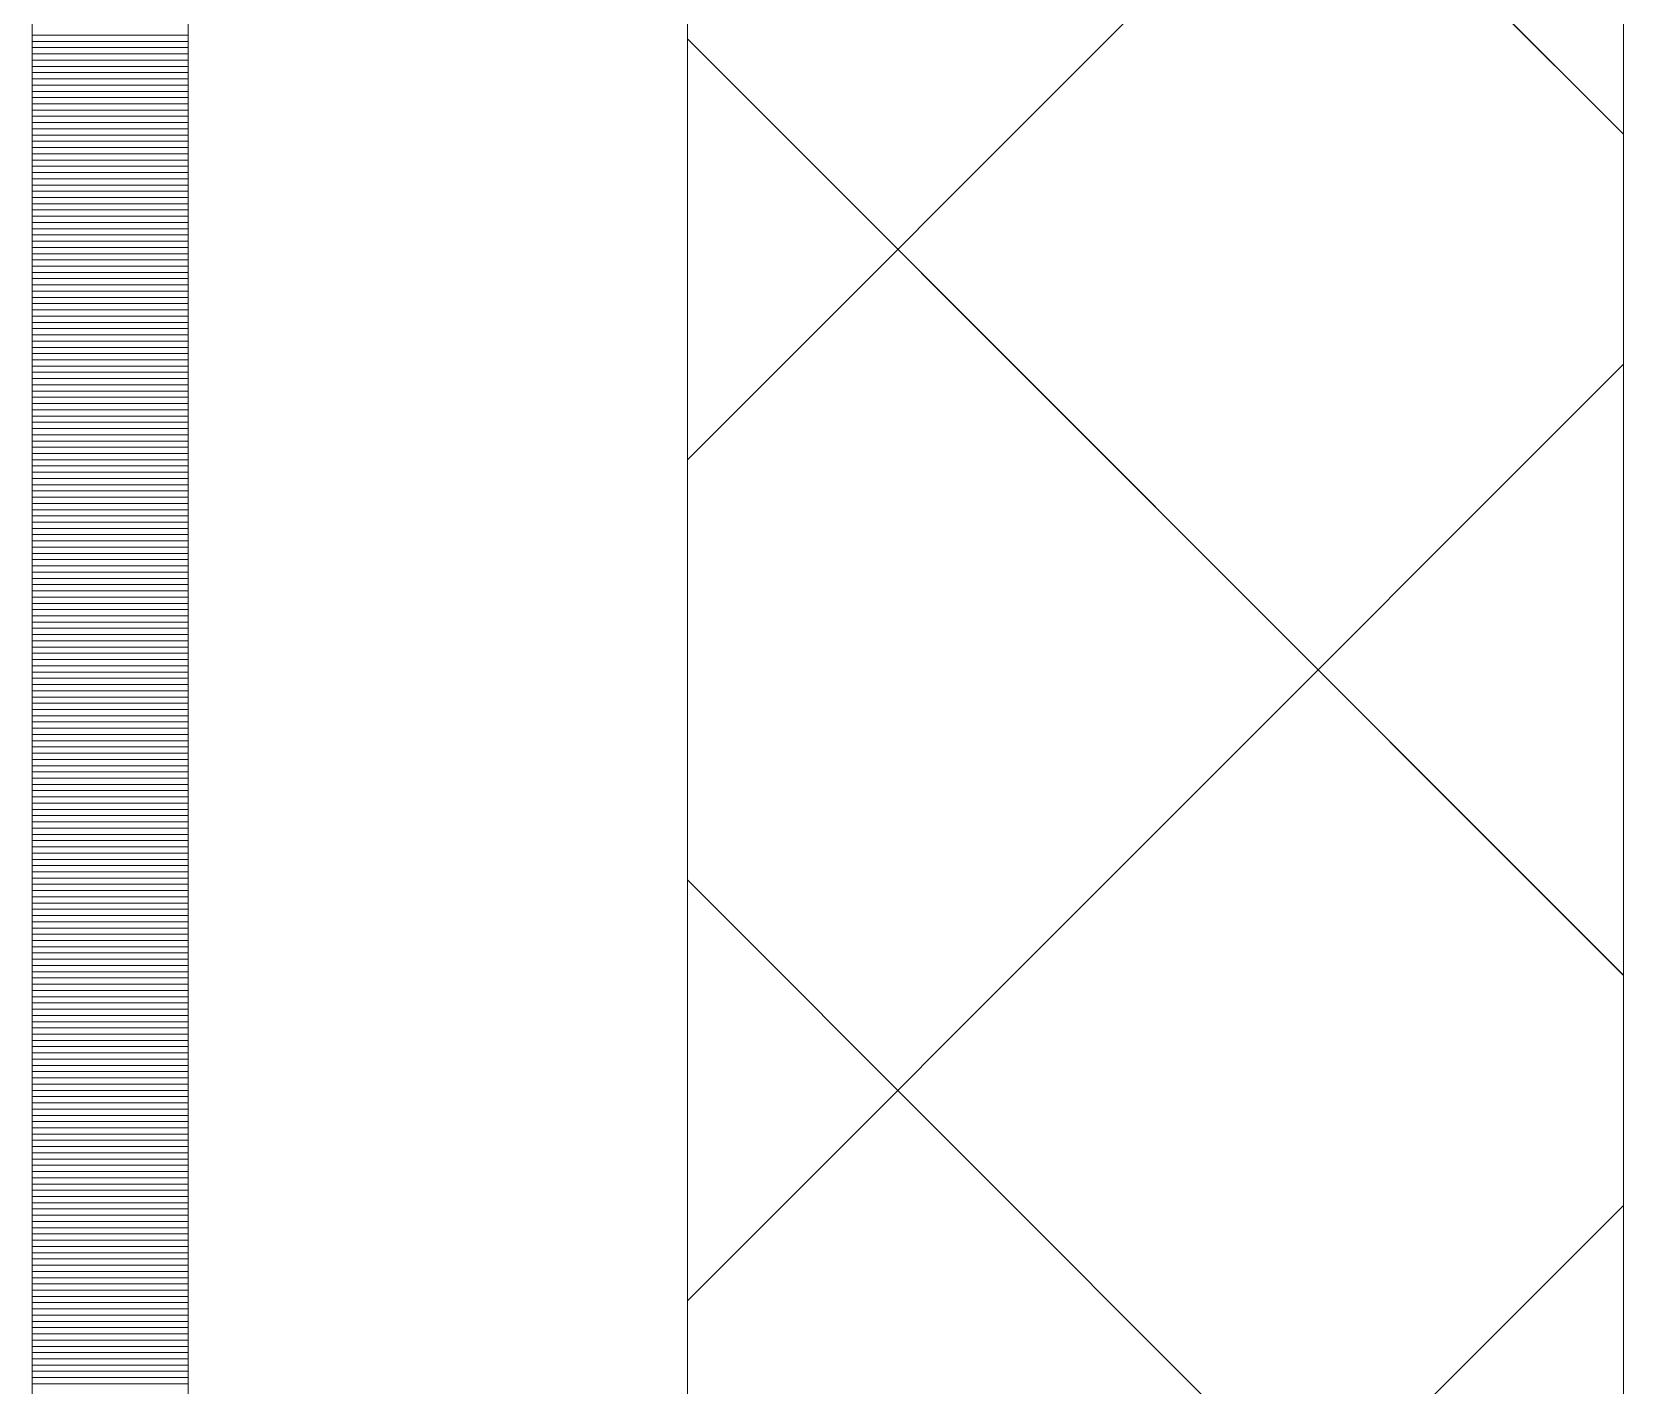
# Model space of a CAD drawing. Header units: millimetres. Extents: x 470010 to 1231400, y -134005 to 421770.
# Drawn here: x 672518.6 to 672775.1, y -14352.8 to -14136 of the extents above; entities that cross this region are included whole.
import ezdxf
from ezdxf.enums import TextEntityAlignment as Align

# ---------------------------------------------------------------- set-up
doc = ezdxf.new("R2010")
doc.units = ezdxf.units.MM
doc.linetypes.add('DASHED', pattern=[19.05, 12.7, -6.35])
doc.layers.get('Defpoints').update_dxf_attribs({"color": 140})
doc.layers.add('АР_Делит', color=120, linetype='Continuous', lineweight=0, plot=False)
for name, color, linetype, lineweight in [('АР_Стены ПЕНОблок', 52, 'Continuous', 20), ('АР_Тонкая', 254, 'Continuous', 5), ('АР_Утеплитель', 31, 'Continuous', 0), ('АР_Штриховка', 8, 'Continuous', 0)]:
    doc.layers.add(name, color=color, linetype=linetype, lineweight=lineweight)
doc.layers.add('РД_Оси_100', color=7, linetype='Continuous', lineweight=0, true_color=0x525252)
doc.styles.add('style1', font='ARIALN.TTF')

# ---------------------------------------------------------------- blocks, each defined once
blk = doc.blocks.new('СОШ_2200_АР_ОСИ_М100_28.05.24')
at = {"layer": 'АР_Делит', "color": 251, "linetype": 'DASHED', "true_color": 0x636466}
blk.add_lwpolyline([(-355, 13145), (-355, 100855), (37145, 100855), (37145, 129155), (72745, 129155), (72745, 135155), (114955, 135155), (114955, -355)], dxfattribs=at)
blk = doc.blocks.new('A$C9108343f')
at = {"layer": 'АР_Стены ПЕНОблок', "color": 18, "linetype": 'Continuous', "lineweight": 20, "true_color": 0x000000}
blk.add_line((7054.96, 97555), (7054.96, 21355), dxfattribs=at)
at = {"layer": 'АР_Тонкая', "color": 18, "linetype": 'Continuous', "lineweight": 5, "true_color": 0x000000}
for p, q in [((6799.96, 97555), (6799.96, 21355)), ((6824.96, 97555), (6824.96, 21355)), ((6824.96, 21355), (6824.96, 97555)), ((6904.96, 21355), (6904.96, 97555))]:
    blk.add_line(p, q, dxfattribs=at)
at = {"layer": 'АР_Утеплитель', "color": 18, "linetype": 'Continuous', "lineweight": 0, "true_color": 0x000000}
for p, q in [((6904.96, 97555), (6904.96, 21355)), ((7054.96, 21355), (7054.96, 97555))]:
    blk.add_line(p, q, dxfattribs=at)
at = {"layer": 'АР_Штриховка', "color": 18, "linetype": 'Continuous', "lineweight": 0, "true_color": 0x000000}
for p, q in [((7054.96, 86213.88), (6904.96, 86363.88)), ((6904.96, 86161.74), (7054.96, 86311.74)), ((6799.96, 86229.75), (6824.96, 86229.75)), ((6799.96, 86228.75), (6824.96, 86228.75)), ((6799.96, 86227.75), (6824.96, 86227.75)), ((7054.96, 86079.17), (6904.96, 86229.17)), ((6799.96, 86226.75), (6824.96, 86226.75)), ((6799.96, 86225.75), (6824.96, 86225.75)), ((6799.96, 86224.75), (6824.96, 86224.75)), ((6799.96, 86223.75), (6824.96, 86223.75)), ((6799.96, 86222.75), (6824.96, 86222.75)), ((6799.96, 86221.75), (6824.96, 86221.75)), ((6799.96, 86220.75), (6824.96, 86220.75)), ((6799.96, 86219.75), (6824.96, 86219.75)), ((6799.96, 86218.75), (6824.96, 86218.75)), ((6799.96, 86217.75), (6824.96, 86217.75)), ((6799.96, 86216.75), (6824.96, 86216.75)), ((6799.96, 86215.75), (6824.96, 86215.75)), ((6799.96, 86214.75), (6824.96, 86214.75)), ((6799.96, 86213.75), (6824.96, 86213.75)), ((6799.96, 86212.75), (6824.96, 86212.75)), ((6799.96, 86211.75), (6824.96, 86211.75)), ((6799.96, 86210.75), (6824.96, 86210.75)), ((6799.96, 86209.75), (6824.96, 86209.75)), ((6799.96, 86208.75), (6824.96, 86208.75)), ((6799.96, 86207.75), (6824.96, 86207.75)), ((6799.96, 86206.75), (6824.96, 86206.75)), ((6799.96, 86205.75), (6824.96, 86205.75)), ((6799.96, 86204.75), (6824.96, 86204.75)), ((6799.96, 86203.75), (6824.96, 86203.75)), ((6799.96, 86202.75), (6824.96, 86202.75)), ((6799.96, 86201.75), (6824.96, 86201.75)), ((6799.96, 86200.75), (6824.96, 86200.75)), ((6799.96, 86199.75), (6824.96, 86199.75)), ((6799.96, 86198.75), (6824.96, 86198.75)), ((6799.96, 86197.75), (6824.96, 86197.75)), ((6799.96, 86196.75), (6824.96, 86196.75)), ((6799.96, 86195.75), (6824.96, 86195.75)), ((6799.96, 86194.75), (6824.96, 86194.75)), ((6799.96, 86193.75), (6824.96, 86193.75)), ((6799.96, 86192.75), (6824.96, 86192.75)), ((6799.96, 86191.75), (6824.96, 86191.75)), ((6799.96, 86190.75), (6824.96, 86190.75)), ((6799.96, 86189.75), (6824.96, 86189.75)), ((6799.96, 86188.75), (6824.96, 86188.75)), ((6799.96, 86187.75), (6824.96, 86187.75)), ((6799.96, 86186.75), (6824.96, 86186.75)), ((6799.96, 86185.75), (6824.96, 86185.75)), ((6799.96, 86184.75), (6824.96, 86184.75)), ((6799.96, 86183.75), (6824.96, 86183.75)), ((6799.96, 86182.75), (6824.96, 86182.75)), ((6799.96, 86181.75), (6824.96, 86181.75)), ((6799.96, 86180.75), (6824.96, 86180.75)), ((6799.96, 86179.75), (6824.96, 86179.75)), ((6799.96, 86178.75), (6824.96, 86178.75)), ((6799.96, 86177.75), (6824.96, 86177.75)), ((6799.96, 86176.75), (6824.96, 86176.75)), ((6904.96, 86027.04), (7054.96, 86177.04)), ((6799.96, 86175.75), (6824.96, 86175.75)), ((6799.96, 86174.75), (6824.96, 86174.75)), ((6799.96, 86173.75), (6824.96, 86173.75)), ((6799.96, 86172.75), (6824.96, 86172.75)), ((6799.96, 86171.75), (6824.96, 86171.75)), ((6799.96, 86170.75), (6824.96, 86170.75)), ((6799.96, 86169.75), (6824.96, 86169.75)), ((6799.96, 86168.75), (6824.96, 86168.75)), ((6799.96, 86167.75), (6824.96, 86167.75)), ((6799.96, 86166.75), (6824.96, 86166.75)), ((6799.96, 86165.75), (6824.96, 86165.75)), ((6799.96, 86164.75), (6824.96, 86164.75)), ((6799.96, 86163.75), (6824.96, 86163.75)), ((6799.96, 86162.75), (6824.96, 86162.75)), ((6799.96, 86161.75), (6824.96, 86161.75)), ((6799.96, 86160.75), (6824.96, 86160.75)), ((6799.96, 86159.75), (6824.96, 86159.75)), ((6799.96, 86158.75), (6824.96, 86158.75)), ((6799.96, 86157.75), (6824.96, 86157.75)), ((6799.96, 86156.75), (6824.96, 86156.75)), ((6799.96, 86155.75), (6824.96, 86155.75)), ((6799.96, 86154.75), (6824.96, 86154.75)), ((6799.96, 86153.75), (6824.96, 86153.75)), ((6799.96, 86152.75), (6824.96, 86152.75)), ((6799.96, 86151.75), (6824.96, 86151.75)), ((6799.96, 86150.75), (6824.96, 86150.75)), ((6799.96, 86149.75), (6824.96, 86149.75)), ((6799.96, 86148.75), (6824.96, 86148.75)), ((6799.96, 86147.75), (6824.96, 86147.75)), ((6799.96, 86146.75), (6824.96, 86146.75)), ((6799.96, 86145.75), (6824.96, 86145.75)), ((6799.96, 86144.75), (6824.96, 86144.75)), ((6799.96, 86143.75), (6824.96, 86143.75)), ((6799.96, 86142.75), (6824.96, 86142.75)), ((6799.96, 86141.75), (6824.96, 86141.75)), ((6799.96, 86140.75), (6824.96, 86140.75)), ((6799.96, 86139.75), (6824.96, 86139.75)), ((6799.96, 86138.75), (6824.96, 86138.75)), ((6799.96, 86137.75), (6824.96, 86137.75)), ((6799.96, 86136.75), (6824.96, 86136.75)), ((6799.96, 86135.75), (6824.96, 86135.75)), ((6799.96, 86134.75), (6824.96, 86134.75)), ((6799.96, 86133.75), (6824.96, 86133.75)), ((6799.96, 86132.75), (6824.96, 86132.75)), ((6799.96, 86131.75), (6824.96, 86131.75)), ((6799.96, 86130.75), (6824.96, 86130.75)), ((6799.96, 86129.75), (6824.96, 86129.75)), ((6799.96, 86128.75), (6824.96, 86128.75)), ((6799.96, 86127.75), (6824.96, 86127.75)), ((6799.96, 86126.75), (6824.96, 86126.75)), ((6799.96, 86125.75), (6824.96, 86125.75)), ((6799.96, 86124.75), (6824.96, 86124.75)), ((6799.96, 86123.75), (6824.96, 86123.75)), ((6799.96, 86122.75), (6824.96, 86122.75)), ((6799.96, 86121.75), (6824.96, 86121.75)), ((6799.96, 86120.75), (6824.96, 86120.75)), ((6799.96, 86119.75), (6824.96, 86119.75)), ((6799.96, 86118.75), (6824.96, 86118.75)), ((6799.96, 86117.75), (6824.96, 86117.75)), ((6799.96, 86116.75), (6824.96, 86116.75)), ((6799.96, 86115.75), (6824.96, 86115.75)), ((6799.96, 86114.75), (6824.96, 86114.75)), ((6799.96, 86113.75), (6824.96, 86113.75)), ((6799.96, 86112.75), (6824.96, 86112.75)), ((6799.96, 86111.75), (6824.96, 86111.75)), ((6799.96, 86110.75), (6824.96, 86110.75)), ((6799.96, 86109.75), (6824.96, 86109.75)), ((6799.96, 86108.75), (6824.96, 86108.75)), ((6799.96, 86107.75), (6824.96, 86107.75)), ((6799.96, 86106.75), (6824.96, 86106.75)), ((6799.96, 86105.75), (6824.96, 86105.75)), ((6799.96, 86104.75), (6824.96, 86104.75)), ((6799.96, 86103.75), (6824.96, 86103.75)), ((6799.96, 86102.75), (6824.96, 86102.75)), ((6799.96, 86101.75), (6824.96, 86101.75)), ((6799.96, 86100.75), (6824.96, 86100.75)), ((6799.96, 86099.75), (6824.96, 86099.75)), ((6799.96, 86098.75), (6824.96, 86098.75)), ((6799.96, 86097.75), (6824.96, 86097.75)), ((6799.96, 86096.75), (6824.96, 86096.75)), ((6799.96, 86095.75), (6824.96, 86095.75)), ((6799.96, 86094.75), (6824.96, 86094.75)), ((7054.96, 85944.47), (6904.96, 86094.47)), ((6799.96, 86093.75), (6824.96, 86093.75)), ((6799.96, 86092.75), (6824.96, 86092.75)), ((6799.96, 86091.75), (6824.96, 86091.75)), ((6799.96, 86090.75), (6824.96, 86090.75)), ((6799.96, 86089.75), (6824.96, 86089.75)), ((6799.96, 86088.75), (6824.96, 86088.75)), ((6799.96, 86087.75), (6824.96, 86087.75)), ((6799.96, 86086.75), (6824.96, 86086.75)), ((6799.96, 86085.75), (6824.96, 86085.75)), ((6799.96, 86084.75), (6824.96, 86084.75)), ((6799.96, 86083.75), (6824.96, 86083.75)), ((6799.96, 86082.75), (6824.96, 86082.75)), ((6799.96, 86081.75), (6824.96, 86081.75)), ((6799.96, 86080.75), (6824.96, 86080.75)), ((6799.96, 86079.75), (6824.96, 86079.75)), ((6799.96, 86078.75), (6824.96, 86078.75)), ((6799.96, 86077.75), (6824.96, 86077.75)), ((6799.96, 86076.75), (6824.96, 86076.75)), ((6799.96, 86075.75), (6824.96, 86075.75)), ((6799.96, 86074.75), (6824.96, 86074.75)), ((6799.96, 86073.75), (6824.96, 86073.75)), ((6799.96, 86072.75), (6824.96, 86072.75)), ((6799.96, 86071.75), (6824.96, 86071.75)), ((6799.96, 86070.75), (6824.96, 86070.75)), ((6799.96, 86069.75), (6824.96, 86069.75)), ((6799.96, 86068.75), (6824.96, 86068.75)), ((6799.96, 86067.75), (6824.96, 86067.75)), ((6799.96, 86066.75), (6824.96, 86066.75)), ((6799.96, 86065.75), (6824.96, 86065.75)), ((6799.96, 86064.75), (6824.96, 86064.75)), ((6799.96, 86063.75), (6824.96, 86063.75)), ((6799.96, 86062.75), (6824.96, 86062.75)), ((6799.96, 86061.75), (6824.96, 86061.75)), ((6799.96, 86060.75), (6824.96, 86060.75)), ((6799.96, 86059.75), (6824.96, 86059.75)), ((6799.96, 86058.75), (6824.96, 86058.75)), ((6799.96, 86057.75), (6824.96, 86057.75)), ((6799.96, 86056.75), (6824.96, 86056.75)), ((6799.96, 86055.75), (6824.96, 86055.75)), ((6799.96, 86054.75), (6824.96, 86054.75)), ((6799.96, 86053.75), (6824.96, 86053.75)), ((6799.96, 86052.75), (6824.96, 86052.75)), ((6799.96, 86051.75), (6824.96, 86051.75)), ((6799.96, 86050.75), (6824.96, 86050.75)), ((6799.96, 86049.75), (6824.96, 86049.75)), ((6799.96, 86048.75), (6824.96, 86048.75)), ((6799.96, 86047.75), (6824.96, 86047.75)), ((6799.96, 86046.75), (6824.96, 86046.75)), ((6799.96, 86045.75), (6824.96, 86045.75)), ((6799.96, 86044.75), (6824.96, 86044.75)), ((6799.96, 86043.75), (6824.96, 86043.75)), ((6799.96, 86042.75), (6824.96, 86042.75)), ((6799.96, 86041.75), (6824.96, 86041.75)), ((6799.96, 86040.75), (6824.96, 86040.75)), ((6904.96, 85892.33), (7054.96, 86042.33)), ((6799.96, 86039.75), (6824.96, 86039.75)), ((6799.96, 86038.75), (6824.96, 86038.75)), ((6799.96, 86037.75), (6824.96, 86037.75)), ((6799.96, 86036.75), (6824.96, 86036.75)), ((6799.96, 86035.75), (6824.96, 86035.75)), ((6799.96, 86034.75), (6824.96, 86034.75)), ((6799.96, 86033.75), (6824.96, 86033.75)), ((6799.96, 86032.75), (6824.96, 86032.75)), ((6799.96, 86031.75), (6824.96, 86031.75)), ((6799.96, 86030.75), (6824.96, 86030.75)), ((6799.96, 86029.75), (6824.96, 86029.75)), ((6799.96, 86028.75), (6824.96, 86028.75)), ((6799.96, 86027.75), (6824.96, 86027.75)), ((6799.96, 86026.75), (6824.96, 86026.75)), ((6799.96, 86025.75), (6824.96, 86025.75)), ((6799.96, 86024.75), (6824.96, 86024.75)), ((6799.96, 86023.75), (6824.96, 86023.75)), ((6799.96, 86022.75), (6824.96, 86022.75)), ((6799.96, 86021.75), (6824.96, 86021.75)), ((6799.96, 86020.75), (6824.96, 86020.75)), ((6799.96, 86019.75), (6824.96, 86019.75)), ((6799.96, 86018.75), (6824.96, 86018.75)), ((6799.96, 86017.75), (6824.96, 86017.75)), ((6799.96, 86016.75), (6824.96, 86016.75)), ((6799.96, 86015.75), (6824.96, 86015.75)), ((6799.96, 86014.75), (6824.96, 86014.75)), ((6799.96, 86013.75), (6824.96, 86013.75))]:
    blk.add_line(p, q, dxfattribs=at)
at = {"layer": 'РД_Оси_100'}
blk.add_blockref('СОШ_2200_АР_ОСИ_М100_28.05.24', (7154.96, 6755), dxfattribs=at)
at = {"layer": 'Defpoints', "color": 18, "true_color": 0x000000, "style": 'style1'}
for p in [(143949.34, 316089.12), (143974.98, 281639.5), (143890.4, 273244.71), (143839.99, 264276.81), (143967.75, 254892.38), (12251.96, 104178.14), (12382.58, 96023.14)]:
    blk.add_attdef('АР-ПОМЕЩЕНИЕ:НАИМЕНОВАНИЕ', text='', height=100, dxfattribs=at).set_placement(p, align=Align.MIDDLE)
at = {"layer": 'Defpoints', "color": 18, "true_color": 0x000000, "style": 'style1', "flags": 8}
for p in [(143951.3, 279099.09), (143848.34, 269251.11), (143875.33, 260094.25), (144049.74, 250824.7), (163419.28, 238153.36), (155897.46, 237965.97), (183037.2, 237965.97), (143342.94, 237876.19)]:
    blk.add_attdef('АР-ПОМЕЩЕНИЕ:НАИМЕНОВАНИЕ', text='', height=100, dxfattribs=at).set_placement(p, align=Align.MIDDLE)

msp = doc.modelspace()

# ---------------------------------------------------------------- linework, layer by layer
at = {"layer": 'АР_Стены ПЕНОблок', "color": 18, "linetype": 'Continuous', "lineweight": 20, "true_color": 0x000000}
msp.add_line((672773.57, -2811.242), (672773.57, -79011.242), dxfattribs=at)
at = {"layer": 'АР_Тонкая', "color": 18, "linetype": 'Continuous', "lineweight": 5, "true_color": 0x000000}
for p, q in [((672518.57, -2811.242), (672518.57, -79011.242)), ((672543.57, -2811.242), (672543.57, -79011.242)), ((672543.57, -79011.242), (672543.57, -2811.242)), ((672623.57, -79011.242), (672623.57, -2811.242))]:
    msp.add_line(p, q, dxfattribs=at)
at = {"layer": 'АР_Утеплитель', "color": 18, "linetype": 'Continuous', "lineweight": 0, "true_color": 0x000000}
for p, q in [((672623.57, -2811.242), (672623.57, -79011.242)), ((672773.57, -79011.242), (672773.57, -2811.242))]:
    msp.add_line(p, q, dxfattribs=at)
at = {"layer": 'АР_Штриховка', "color": 18, "linetype": 'Continuous', "lineweight": 0, "true_color": 0x000000}
for p, q in [((672773.57, -14152.364), (672623.57, -14002.364)), ((672623.57, -14204.501), (672773.57, -14054.501)), ((672518.57, -14136.492), (672543.57, -14136.492)), ((672518.57, -14137.492), (672543.57, -14137.492)), ((672518.57, -14138.492), (672543.57, -14138.492)), ((672773.57, -14287.068), (672623.57, -14137.068)), ((672518.57, -14139.492), (672543.57, -14139.492)), ((672518.57, -14140.492), (672543.57, -14140.492)), ((672518.57, -14141.492), (672543.57, -14141.492)), ((672518.57, -14142.492), (672543.57, -14142.492)), ((672518.57, -14143.492), (672543.57, -14143.492)), ((672518.57, -14144.492), (672543.57, -14144.492)), ((672518.57, -14145.492), (672543.57, -14145.492)), ((672518.57, -14146.492), (672543.57, -14146.492)), ((672518.57, -14147.492), (672543.57, -14147.492)), ((672518.57, -14148.492), (672543.57, -14148.492)), ((672518.57, -14149.492), (672543.57, -14149.492)), ((672518.57, -14150.492), (672543.57, -14150.492)), ((672518.57, -14151.492), (672543.57, -14151.492)), ((672518.57, -14152.492), (672543.57, -14152.492)), ((672518.57, -14153.492), (672543.57, -14153.492)), ((672518.57, -14154.492), (672543.57, -14154.492)), ((672518.57, -14155.492), (672543.57, -14155.492)), ((672518.57, -14156.492), (672543.57, -14156.492)), ((672518.57, -14157.492), (672543.57, -14157.492)), ((672518.57, -14158.492), (672543.57, -14158.492)), ((672518.57, -14159.492), (672543.57, -14159.492)), ((672518.57, -14160.492), (672543.57, -14160.492)), ((672518.57, -14161.492), (672543.57, -14161.492)), ((672518.57, -14162.492), (672543.57, -14162.492)), ((672518.57, -14163.492), (672543.57, -14163.492)), ((672518.57, -14164.492), (672543.57, -14164.492)), ((672518.57, -14165.492), (672543.57, -14165.492)), ((672518.57, -14166.492), (672543.57, -14166.492)), ((672518.57, -14167.492), (672543.57, -14167.492)), ((672518.57, -14168.492), (672543.57, -14168.492)), ((672518.57, -14169.492), (672543.57, -14169.492)), ((672518.57, -14170.492), (672543.57, -14170.492)), ((672518.57, -14171.492), (672543.57, -14171.492)), ((672518.57, -14172.492), (672543.57, -14172.492)), ((672518.57, -14173.492), (672543.57, -14173.492)), ((672518.57, -14174.492), (672543.57, -14174.492)), ((672518.57, -14175.492), (672543.57, -14175.492)), ((672518.57, -14176.492), (672543.57, -14176.492)), ((672518.57, -14177.492), (672543.57, -14177.492)), ((672518.57, -14178.492), (672543.57, -14178.492)), ((672518.57, -14179.492), (672543.57, -14179.492)), ((672518.57, -14180.492), (672543.57, -14180.492)), ((672518.57, -14181.492), (672543.57, -14181.492)), ((672518.57, -14182.492), (672543.57, -14182.492)), ((672518.57, -14183.492), (672543.57, -14183.492)), ((672518.57, -14184.492), (672543.57, -14184.492)), ((672518.57, -14185.492), (672543.57, -14185.492)), ((672518.57, -14186.492), (672543.57, -14186.492)), ((672518.57, -14187.492), (672543.57, -14187.492)), ((672518.57, -14188.492), (672543.57, -14188.492)), ((672518.57, -14189.492), (672543.57, -14189.492)), ((672623.57, -14339.205), (672773.57, -14189.205)), ((672518.57, -14190.492), (672543.57, -14190.492)), ((672518.57, -14191.492), (672543.57, -14191.492)), ((672518.57, -14192.492), (672543.57, -14192.492)), ((672518.57, -14193.492), (672543.57, -14193.492)), ((672518.57, -14194.492), (672543.57, -14194.492)), ((672518.57, -14195.492), (672543.57, -14195.492)), ((672518.57, -14196.492), (672543.57, -14196.492)), ((672518.57, -14197.492), (672543.57, -14197.492)), ((672518.57, -14198.492), (672543.57, -14198.492)), ((672518.57, -14199.492), (672543.57, -14199.492)), ((672518.57, -14200.492), (672543.57, -14200.492)), ((672518.57, -14201.492), (672543.57, -14201.492)), ((672518.57, -14202.492), (672543.57, -14202.492)), ((672518.57, -14203.492), (672543.57, -14203.492)), ((672518.57, -14204.492), (672543.57, -14204.492)), ((672518.57, -14205.492), (672543.57, -14205.492)), ((672518.57, -14206.492), (672543.57, -14206.492)), ((672518.57, -14207.492), (672543.57, -14207.492)), ((672518.57, -14208.492), (672543.57, -14208.492)), ((672518.57, -14209.492), (672543.57, -14209.492)), ((672518.57, -14210.492), (672543.57, -14210.492)), ((672518.57, -14211.492), (672543.57, -14211.492)), ((672518.57, -14212.492), (672543.57, -14212.492)), ((672518.57, -14213.492), (672543.57, -14213.492)), ((672518.57, -14214.492), (672543.57, -14214.492)), ((672518.57, -14215.492), (672543.57, -14215.492)), ((672518.57, -14216.492), (672543.57, -14216.492)), ((672518.57, -14217.492), (672543.57, -14217.492)), ((672518.57, -14218.492), (672543.57, -14218.492)), ((672518.57, -14219.492), (672543.57, -14219.492)), ((672518.57, -14220.492), (672543.57, -14220.492)), ((672518.57, -14221.492), (672543.57, -14221.492)), ((672518.57, -14222.492), (672543.57, -14222.492)), ((672518.57, -14223.492), (672543.57, -14223.492)), ((672518.57, -14224.492), (672543.57, -14224.492)), ((672518.57, -14225.492), (672543.57, -14225.492)), ((672518.57, -14226.492), (672543.57, -14226.492)), ((672518.57, -14227.492), (672543.57, -14227.492)), ((672518.57, -14228.492), (672543.57, -14228.492)), ((672518.57, -14229.492), (672543.57, -14229.492)), ((672518.57, -14230.492), (672543.57, -14230.492)), ((672518.57, -14231.492), (672543.57, -14231.492)), ((672518.57, -14232.492), (672543.57, -14232.492)), ((672518.57, -14233.492), (672543.57, -14233.492)), ((672518.57, -14234.492), (672543.57, -14234.492)), ((672518.57, -14235.492), (672543.57, -14235.492)), ((672518.57, -14236.492), (672543.57, -14236.492)), ((672518.57, -14237.492), (672543.57, -14237.492)), ((672518.57, -14238.492), (672543.57, -14238.492)), ((672518.57, -14239.492), (672543.57, -14239.492)), ((672518.57, -14240.492), (672543.57, -14240.492)), ((672518.57, -14241.492), (672543.57, -14241.492)), ((672518.57, -14242.492), (672543.57, -14242.492)), ((672518.57, -14243.492), (672543.57, -14243.492)), ((672518.57, -14244.492), (672543.57, -14244.492)), ((672518.57, -14245.492), (672543.57, -14245.492)), ((672518.57, -14246.492), (672543.57, -14246.492)), ((672518.57, -14247.492), (672543.57, -14247.492)), ((672518.57, -14248.492), (672543.57, -14248.492)), ((672518.57, -14249.492), (672543.57, -14249.492)), ((672518.57, -14250.492), (672543.57, -14250.492)), ((672518.57, -14251.492), (672543.57, -14251.492)), ((672518.57, -14252.492), (672543.57, -14252.492)), ((672518.57, -14253.492), (672543.57, -14253.492)), ((672518.57, -14254.492), (672543.57, -14254.492)), ((672518.57, -14255.492), (672543.57, -14255.492)), ((672518.57, -14256.492), (672543.57, -14256.492)), ((672518.57, -14257.492), (672543.57, -14257.492)), ((672518.57, -14258.492), (672543.57, -14258.492)), ((672518.57, -14259.492), (672543.57, -14259.492)), ((672518.57, -14260.492), (672543.57, -14260.492)), ((672518.57, -14261.492), (672543.57, -14261.492)), ((672518.57, -14262.492), (672543.57, -14262.492)), ((672518.57, -14263.492), (672543.57, -14263.492)), ((672518.57, -14264.492), (672543.57, -14264.492)), ((672518.57, -14265.492), (672543.57, -14265.492)), ((672518.57, -14266.492), (672543.57, -14266.492)), ((672518.57, -14267.492), (672543.57, -14267.492)), ((672518.57, -14268.492), (672543.57, -14268.492)), ((672518.57, -14269.492), (672543.57, -14269.492)), ((672518.57, -14270.492), (672543.57, -14270.492)), ((672518.57, -14271.492), (672543.57, -14271.492)), ((672518.57, -14272.492), (672543.57, -14272.492)), ((672773.57, -14421.772), (672623.57, -14271.772)), ((672518.57, -14273.492), (672543.57, -14273.492)), ((672518.57, -14274.492), (672543.57, -14274.492)), ((672518.57, -14275.492), (672543.57, -14275.492)), ((672518.57, -14276.492), (672543.57, -14276.492)), ((672518.57, -14277.492), (672543.57, -14277.492)), ((672518.57, -14278.492), (672543.57, -14278.492)), ((672518.57, -14279.492), (672543.57, -14279.492)), ((672518.57, -14280.492), (672543.57, -14280.492)), ((672518.57, -14281.492), (672543.57, -14281.492)), ((672518.57, -14282.492), (672543.57, -14282.492)), ((672518.57, -14283.492), (672543.57, -14283.492)), ((672518.57, -14284.492), (672543.57, -14284.492)), ((672518.57, -14285.492), (672543.57, -14285.492)), ((672518.57, -14286.492), (672543.57, -14286.492)), ((672518.57, -14287.492), (672543.57, -14287.492)), ((672518.57, -14288.492), (672543.57, -14288.492)), ((672518.57, -14289.492), (672543.57, -14289.492)), ((672518.57, -14290.492), (672543.57, -14290.492)), ((672518.57, -14291.492), (672543.57, -14291.492)), ((672518.57, -14292.492), (672543.57, -14292.492)), ((672518.57, -14293.492), (672543.57, -14293.492)), ((672518.57, -14294.492), (672543.57, -14294.492)), ((672518.57, -14295.492), (672543.57, -14295.492)), ((672518.57, -14296.492), (672543.57, -14296.492)), ((672518.57, -14297.492), (672543.57, -14297.492)), ((672518.57, -14298.492), (672543.57, -14298.492)), ((672518.57, -14299.492), (672543.57, -14299.492)), ((672518.57, -14300.492), (672543.57, -14300.492)), ((672518.57, -14301.492), (672543.57, -14301.492)), ((672518.57, -14302.492), (672543.57, -14302.492)), ((672518.57, -14303.492), (672543.57, -14303.492)), ((672518.57, -14304.492), (672543.57, -14304.492)), ((672518.57, -14305.492), (672543.57, -14305.492)), ((672518.57, -14306.492), (672543.57, -14306.492)), ((672518.57, -14307.492), (672543.57, -14307.492)), ((672518.57, -14308.492), (672543.57, -14308.492)), ((672518.57, -14309.492), (672543.57, -14309.492)), ((672518.57, -14310.492), (672543.57, -14310.492)), ((672518.57, -14311.492), (672543.57, -14311.492)), ((672518.57, -14312.492), (672543.57, -14312.492)), ((672518.57, -14313.492), (672543.57, -14313.492)), ((672518.57, -14314.492), (672543.57, -14314.492)), ((672518.57, -14315.492), (672543.57, -14315.492)), ((672518.57, -14316.492), (672543.57, -14316.492)), ((672518.57, -14317.492), (672543.57, -14317.492)), ((672518.57, -14318.492), (672543.57, -14318.492)), ((672518.57, -14319.492), (672543.57, -14319.492)), ((672518.57, -14320.492), (672543.57, -14320.492)), ((672518.57, -14321.492), (672543.57, -14321.492)), ((672518.57, -14322.492), (672543.57, -14322.492)), ((672518.57, -14323.492), (672543.57, -14323.492)), ((672518.57, -14324.492), (672543.57, -14324.492)), ((672518.57, -14325.492), (672543.57, -14325.492)), ((672623.57, -14473.909), (672773.57, -14323.909)), ((672518.57, -14326.492), (672543.57, -14326.492)), ((672518.57, -14327.492), (672543.57, -14327.492)), ((672518.57, -14328.492), (672543.57, -14328.492)), ((672518.57, -14329.492), (672543.57, -14329.492)), ((672518.57, -14330.492), (672543.57, -14330.492)), ((672518.57, -14331.492), (672543.57, -14331.492)), ((672518.57, -14332.492), (672543.57, -14332.492)), ((672518.57, -14333.492), (672543.57, -14333.492)), ((672518.57, -14334.492), (672543.57, -14334.492)), ((672518.57, -14335.492), (672543.57, -14335.492)), ((672518.57, -14336.492), (672543.57, -14336.492)), ((672518.57, -14337.492), (672543.57, -14337.492)), ((672518.57, -14338.492), (672543.57, -14338.492)), ((672518.57, -14339.492), (672543.57, -14339.492)), ((672518.57, -14340.492), (672543.57, -14340.492)), ((672518.57, -14341.492), (672543.57, -14341.492)), ((672518.57, -14342.492), (672543.57, -14342.492)), ((672518.57, -14343.492), (672543.57, -14343.492)), ((672518.57, -14344.492), (672543.57, -14344.492)), ((672518.57, -14345.492), (672543.57, -14345.492)), ((672518.57, -14346.492), (672543.57, -14346.492)), ((672518.57, -14347.492), (672543.57, -14347.492)), ((672518.57, -14348.492), (672543.57, -14348.492)), ((672518.57, -14349.492), (672543.57, -14349.492)), ((672518.57, -14350.492), (672543.57, -14350.492)), ((672518.57, -14351.492), (672543.57, -14351.492)), ((672518.57, -14352.492), (672543.57, -14352.492))]:
    msp.add_line(p, q, dxfattribs=at)

# ---------------------------------------------------------------- block references
msp.add_blockref('A$C9108343f', (665718.612, -100366.242))
at = {"layer": 'РД_Оси_100'}
msp.add_blockref('СОШ_2200_АР_ОСИ_М100_28.05.24', (672873.57, -93611.242), dxfattribs=at)

doc.saveas('drawing.dxf')
